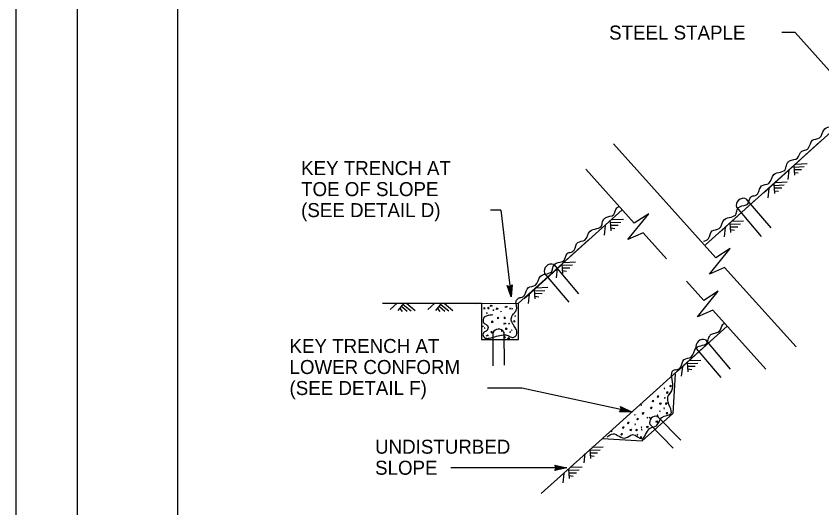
# Model space of a CAD drawing. Extents: x -894 to 866, y -476 to 714.
# Drawn here: x -894 to -491.3, y -225.3 to 20.3 of the extents above; entities that cross this region are included whole.
import ezdxf

# ---------------------------------------------------------------- set-up
doc = ezdxf.new("R2010")
doc.units = 0
for name, color, linetype in [('10 Sheet Format', 7, 'Continuous'), ('56 Stage 3 Anno', 7, 'Continuous'), ('57 Undefined', 7, 'Continuous'), ('58 Soundwalls', 7, 'Continuous'), ('60 Nongeo Data', 7, 'Continuous')]:
    doc.layers.add(name, color=color, linetype=linetype)

msp = doc.modelspace()

# ---------------------------------------------------------------- linework, layer by layer
at = {"layer": '10 Sheet Format'}
for p, q in [((-863.46, 668.96), (-863.46, -431.04)), ((-813.45, 643.96), (-813.45, -406.04))]:
    msp.add_line(p, q, dxfattribs=at)
for points in [[(-894.04, 713.56), (865.96, 713.56), (865.96, -476.44), (-894.04, -476.44)], [(-863.46, -431.04), (836.55, -431.04), (836.55, 668.96), (-863.46, 668.96)]]:
    msp.add_lwpolyline(points, close=True, dxfattribs=at)
at = {"layer": '56 Stage 3 Anno'}
for p, q in [((-504.67, 12.1), (-511.32, 12.1)), ((-504.67, 12.1), (-477.02, -18.67)), ((-651.81, -76.56), (-656.84, -76.56)), ((-651.81, -76.56), (-646.66, -119.92)), ((-646.66, -119.92), (-648.63, -114.2)), ((-648.63, -114.2), (-648.63, -114.2)), ((-648.63, -114.2), (-647.24, -114.83)), ((-646.82, -118.56), (-648.25, -114.39)), ((-646.97, -117.22), (-647.89, -114.52)), ((-647.12, -115.87), (-647.51, -114.71)), ((-647.24, -114.83), (-646.02, -113.9)), ((-646.99, -114.63), (-647.12, -115.87)), ((-646.67, -114.42), (-646.97, -117.22)), ((-646.34, -114.15), (-646.81, -118.57)), ((-646.02, -113.9), (-646.66, -119.92)), ((-646.02, -113.9), (-646.02, -113.9)), ((-646.66, -119.92), (-646.66, -119.92)), ((-641.2, -165.4), (-658.41, -165.4)), ((-586.36, -177.21), (-641.2, -165.4)), ((-591.85, -174.68), (-591.85, -174.68)), ((-586.36, -177.21), (-586.36, -177.21)), ((-592.4, -177.24), (-592.4, -177.24)), ((-584.82, -178.57), (-584.94, -178.83)), ((-584.94, -178.76), (-584.6, -178.85)), ((-584.82, -178.54), (-584.83, -178.6)), ((-584.6, -178.85), (-584.82, -178.54)), ((-618.8, -205.21), (-676.78, -205.21)), ((-624.71, -203.9), (-624.71, -203.9)), ((-618.8, -205.21), (-618.8, -205.21)), ((-624.71, -206.52), (-624.71, -206.52))]:
    msp.add_line(p, q, dxfattribs=at)
for points in [[(-591.85, -174.68), (-586.36, -177.21), (-592.4, -177.24), (-592.13, -176.95), (-587.69, -176.92), (-591.72, -175.06), (-591.59, -175.45), (-589.01, -176.63), (-591.85, -176.65), (-591.57, -176.35), (-590.34, -176.35), (-591.46, -175.83), (-591.36, -176.13), (-592.4, -177.24), (-591.36, -176.13)], [(-624.71, -203.9), (-618.8, -205.21), (-624.71, -206.52), (-624.5, -206.17), (-620.17, -205.22), (-624.5, -204.25), (-624.29, -204.59), (-621.52, -205.21), (-624.29, -205.83), (-624.08, -205.48), (-622.88, -205.21), (-624.08, -204.94), (-623.92, -205.21), (-624.71, -206.52), (-623.92, -205.21)]]:
    msp.add_lwpolyline(points, close=True, dxfattribs=at)
at = {"layer": '58 Soundwalls'}
for p, q in [((-505.34, -54.44), (-505.01, -59.1)), ((-505.18, -55.04), (-500.07, -54.79)), ((-505.03, -56.27), (-501.39, -56.28)), ((-504.33, -53.55), (-498.62, -53.27)), ((-507.81, -56.65), (-508.31, -61.31)), ((-505.03, -57.7), (-503.06, -58)), ((-515.32, -63.59), (-514.99, -68.25)), ((-515.16, -64.19), (-510.05, -63.95)), ((-514.31, -62.7), (-508.59, -62.42)), ((-517.79, -65.8), (-518.28, -70.46)), ((-515.01, -65.43), (-511.36, -65.43)), ((-515.01, -66.85), (-513.03, -67.15)), ((-599.54, -84.38), (-600.04, -89.04)), ((-597.07, -82.17), (-596.74, -86.83)), ((-596.91, -82.77), (-591.8, -82.52)), ((-596.77, -84), (-593.12, -84.01)), ((-596.06, -81.28), (-590.35, -81)), ((-537.21, -83), (-536.88, -87.66)), ((-537.05, -83.6), (-531.94, -83.36)), ((-536.2, -82.11), (-530.49, -81.84)), ((-596.77, -85.43), (-594.79, -85.73)), ((-539.68, -85.21), (-540.18, -89.87)), ((-536.91, -86.26), (-534.93, -86.56)), ((-536.9, -84.84), (-533.26, -84.84)), ((-621.18, -103.52), (-620.85, -108.18)), ((-621.02, -104.12), (-615.91, -103.88)), ((-620.18, -102.63), (-614.46, -102.36)), ((-623.65, -105.74), (-624.15, -110.39)), ((-620.88, -105.36), (-617.23, -105.36)), ((-620.88, -106.78), (-618.9, -107.08)), ((-635.04, -116.28), (-634.71, -120.93)), ((-634.88, -116.88), (-629.77, -116.63)), ((-634.03, -115.39), (-628.32, -115.11)), ((-637.51, -118.49), (-638.01, -123.14)), ((-634.73, -118.11), (-631.09, -118.12)), ((-703.6, -123.02), (-707.12, -126.11)), ((-700.29, -123.06), (-703.19, -126.72)), ((-701.3, -124.62), (-698.62, -127.09)), ((-700.58, -123.61), (-696.64, -126.89)), ((-698.94, -123.09), (-694.55, -126.75)), ((-684.76, -123.02), (-688.27, -126.11)), ((-681.44, -123.06), (-684.35, -126.72)), ((-682.46, -124.62), (-679.78, -127.09)), ((-681.73, -123.61), (-677.8, -126.89)), ((-680.1, -123.09), (-675.7, -126.75)), ((-657, -124.66), (-656.62, -124.05)), ((-656, -124.33), (-657, -124.66)), ((-656.71, -123.95), (-656, -124.33)), ((-649.56, -125.23), (-649.18, -124.61)), ((-649.28, -124.52), (-648.56, -124.9)), ((-702.27, -125.67), (-701.01, -127.23)), ((-683.42, -125.67), (-682.17, -127.23)), ((-659.93, -125.32), (-660.41, -125.46)), ((-660.31, -125.37), (-660.31, -125.84)), ((-660.31, -125.84), (-659.55, -125.75)), ((-659.55, -125.75), (-659.93, -125.32)), ((-658.51, -127.83), (-658.94, -127.83)), ((-658.89, -127.78), (-658.75, -128.21)), ((-658.75, -128.21), (-658.51, -127.83)), ((-657.94, -125.18), (-658.42, -125.32)), ((-658.32, -125.23), (-658.32, -125.7)), ((-658.32, -125.7), (-657.56, -125.61)), ((-657.56, -125.61), (-657.94, -125.18)), ((-655.76, -126.27), (-655.53, -126.6)), ((-655.76, -126.27), (-655.24, -126.41)), ((-655.53, -126.6), (-655.2, -126.55)), ((-655.2, -126.55), (-655.24, -126.41)), ((-654.15, -126.13), (-653.78, -125.51)), ((-653.16, -125.8), (-654.15, -126.13)), ((-653.87, -125.42), (-653.16, -125.8)), ((-651.57, -127), (-651.83, -127.12)), ((-651.79, -127.07), (-651.6, -127.36)), ((-651.6, -127.36), (-651.55, -126.98)), ((-651.55, -126.98), (-651.6, -127.03)), ((-648.56, -124.9), (-649.56, -125.23)), ((-647.12, -125.58), (-647.38, -125.7)), ((-647.33, -125.65), (-647.14, -125.94)), ((-647.14, -125.94), (-647.1, -125.56)), ((-647.1, -125.56), (-647.14, -125.61)), ((-646.03, -125.58), (-646.29, -125.7)), ((-646.24, -125.65), (-646.05, -125.94)), ((-646.05, -125.94), (-646.01, -125.56)), ((-646.01, -125.56), (-646.05, -125.61)), ((-655.95, -132.08), (-656.43, -132.23)), ((-656.33, -132.13), (-656.33, -132.6)), ((-656.33, -132.6), (-655.58, -132.51)), ((-655.58, -132.51), (-655.95, -132.08)), ((-653.11, -130.15), (-653.59, -130.29)), ((-653.49, -130.19), (-653.49, -130.67)), ((-653.49, -130.67), (-652.73, -130.57)), ((-652.73, -130.57), (-653.11, -130.15)), ((-650.29, -133.51), (-649.91, -132.89)), ((-649.75, -130.1), (-650.22, -130.24)), ((-650.13, -130.15), (-650.13, -130.62)), ((-650.13, -130.62), (-649.37, -130.52)), ((-649.97, -132.85), (-649.26, -133.23)), ((-649.37, -130.52), (-649.75, -130.1)), ((-644.92, -131.8), (-645.39, -131.94)), ((-645.3, -131.85), (-645.3, -132.32)), ((-645.3, -132.32), (-644.54, -132.23)), ((-644.54, -132.23), (-644.92, -131.8)), ((-644.51, -129.36), (-644.78, -129.48)), ((-644.73, -129.44), (-644.54, -129.72)), ((-644.54, -129.72), (-644.49, -129.34)), ((-644.49, -129.34), (-644.54, -129.39)), ((-660.62, -134.52), (-660.88, -134.64)), ((-660.83, -134.59), (-660.64, -134.87)), ((-660.64, -134.87), (-660.6, -134.49)), ((-660.6, -134.49), (-660.64, -134.54)), ((-659.77, -135.32), (-660.03, -135.44)), ((-659.98, -135.39), (-659.79, -135.68)), ((-659.79, -135.68), (-659.74, -135.3)), ((-659.74, -135.3), (-659.79, -135.35)), ((-651.29, -136.69), (-651.55, -136.81)), ((-651.5, -136.76), (-651.31, -137.05)), ((-651.31, -137.05), (-651.26, -136.67)), ((-651.26, -136.67), (-651.31, -136.72)), ((-649.31, -133.18), (-650.31, -133.51)), ((-648.99, -135.54), (-649.46, -135.68)), ((-649.37, -135.58), (-649.37, -136.06)), ((-649.37, -136.06), (-648.61, -135.96)), ((-648.61, -135.96), (-648.99, -135.54)), ((-647.55, -133.1), (-647.81, -133.22)), ((-647.76, -133.17), (-647.57, -133.45)), ((-647.57, -133.45), (-647.52, -133.08)), ((-647.52, -133.08), (-647.57, -133.12)), ((-646.22, -136.31), (-646.48, -136.43)), ((-646.43, -136.39), (-646.24, -136.67)), ((-646.24, -136.67), (-646.2, -136.29)), ((-646.2, -136.29), (-646.24, -136.34)), ((-659.03, -139.55), (-658.65, -138.94)), ((-658.04, -139.22), (-659.03, -139.55)), ((-658.75, -138.84), (-658.04, -139.22)), ((-656.24, -136.95), (-656.81, -137.47)), ((-656.81, -137.47), (-656.29, -137.8)), ((-656.05, -137.33), (-656.29, -137.09)), ((-656.29, -137.8), (-656.05, -137.33)), ((-649.84, -139.74), (-650.32, -139.88)), ((-650.22, -139.79), (-650.22, -140.26)), ((-650.22, -140.26), (-649.46, -140.17)), ((-649.46, -140.17), (-649.84, -139.74)), ((-648.38, -140.92), (-648, -140.31)), ((-647.38, -140.59), (-648.38, -140.92)), ((-648.09, -140.21), (-647.38, -140.59)), ((-646.98, -137.26), (-647.24, -137.38)), ((-647.19, -137.33), (-647, -137.61)), ((-647, -137.61), (-646.95, -137.24)), ((-646.95, -137.24), (-647, -137.28)), ((-558.55, -152.61), (-558.22, -157.26)), ((-558.39, -153.21), (-553.28, -152.96)), ((-557.54, -151.71), (-551.83, -151.44)), ((-561.02, -154.82), (-561.52, -159.47)), ((-558.25, -155.86), (-556.27, -156.16)), ((-558.24, -154.44), (-554.6, -154.45)), ((-567.05, -164.17), (-567.3, -164.59)), ((-567.3, -164.45), (-566.98, -164.81)), ((-566.48, -164.23), (-567.05, -164.17)), ((-566.98, -164.81), (-566.48, -164.23)), ((-570.02, -165.39), (-570.13, -165.65)), ((-570.13, -165.59), (-569.8, -165.67)), ((-569.8, -165.67), (-570.02, -165.36)), ((-570.02, -165.36), (-570.02, -165.43)), ((-568.69, -167.47), (-568.94, -167.89)), ((-568.94, -167.76), (-568.62, -168.11)), ((-568.12, -167.53), (-568.69, -167.47)), ((-568.62, -168.11), (-568.12, -167.53)), ((-575.88, -171.73), (-576.14, -172.15)), ((-576.13, -172.01), (-575.82, -172.37)), ((-575.32, -171.79), (-575.88, -171.73)), ((-575.82, -172.37), (-575.32, -171.79)), ((-573.42, -169.44), (-573.67, -169.86)), ((-573.67, -169.73), (-573.35, -170.08)), ((-572.85, -169.5), (-573.42, -169.44)), ((-573.35, -170.08), (-572.85, -169.5)), ((-572.36, -172.94), (-571.58, -172.75)), ((-572.1, -173.66), (-572.23, -172.95)), ((-571.58, -172.75), (-572.1, -173.66)), ((-569.77, -170.2), (-569.89, -170.46)), ((-569.88, -170.39), (-569.55, -170.48)), ((-569.55, -170.48), (-569.77, -170.16)), ((-569.77, -170.16), (-569.77, -170.23)), ((-569.22, -172.97), (-569.47, -173.4)), ((-568.65, -173.03), (-569.22, -172.97)), ((-569.15, -173.61), (-568.65, -173.03)), ((-581.45, -173.62), (-581.76, -173.9)), ((-581.76, -173.84), (-581.37, -174.06)), ((-581.37, -174.06), (-581.45, -173.62)), ((-576.7, -175.07), (-576.96, -175.49)), ((-576.95, -175.36), (-576.63, -175.71)), ((-576.13, -175.13), (-576.7, -175.07)), ((-576.63, -175.71), (-576.13, -175.13)), ((-572.33, -176.77), (-572.45, -177.03)), ((-572.44, -176.96), (-572.11, -177.05)), ((-572.33, -176.73), (-572.34, -176.8)), ((-572.11, -177.05), (-572.33, -176.73)), ((-570.15, -175.37), (-570.26, -175.63)), ((-570.26, -175.57), (-569.93, -175.65)), ((-569.93, -175.65), (-570.15, -175.34)), ((-570.15, -175.34), (-570.15, -175.4)), ((-569.47, -173.26), (-569.15, -173.61)), ((-583.49, -180.65), (-583.75, -181.07)), ((-583.74, -180.94), (-583.43, -181.29)), ((-582.93, -180.71), (-583.49, -180.65)), ((-583.43, -181.29), (-582.93, -180.71)), ((-581.07, -177.82), (-580.29, -177.63)), ((-580.81, -178.54), (-580.94, -177.83)), ((-580.29, -177.63), (-580.81, -178.54)), ((-578.54, -180), (-578.65, -180.26)), ((-578.65, -180.19), (-578.32, -180.28)), ((-578.32, -180.28), (-578.54, -179.96)), ((-578.54, -179.96), (-578.54, -180.03)), ((-577.37, -180.02), (-577.48, -180.29)), ((-577.48, -180.22), (-577.15, -180.3)), ((-577.36, -179.99), (-577.37, -180.06)), ((-577.15, -180.3), (-577.36, -179.99)), ((-573.65, -178.88), (-573.73, -179.64)), ((-573.73, -179.64), (-573.12, -179.54)), ((-573.26, -179.03), (-573.59, -179.01)), ((-573.12, -179.54), (-573.26, -179.03)), ((-568.91, -177.77), (-569.16, -178.2)), ((-569.16, -178.06), (-568.84, -178.42)), ((-568.34, -177.84), (-568.91, -177.77)), ((-568.84, -178.42), (-568.34, -177.84)), ((-590.69, -184.9), (-590.95, -185.33)), ((-590.94, -185.19), (-590.63, -185.54)), ((-590.13, -184.97), (-590.69, -184.9)), ((-590.63, -185.54), (-590.13, -184.97)), ((-588.22, -182.62), (-588.48, -183.04)), ((-588.47, -182.91), (-588.16, -183.26)), ((-587.66, -182.68), (-588.22, -182.62)), ((-588.16, -183.26), (-587.66, -182.68)), ((-584.58, -183.37), (-584.69, -183.64)), ((-584.69, -183.57), (-584.36, -183.65)), ((-584.36, -183.65), (-584.58, -183.34)), ((-584.58, -183.34), (-584.58, -183.41)), ((-581.44, -184.88), (-581.56, -185.14)), ((-581.55, -185.07), (-581.22, -185.16)), ((-581.22, -185.16), (-581.44, -184.84)), ((-581.44, -184.84), (-581.44, -184.91)), ((-578.9, -184.61), (-578.12, -184.42)), ((-578.64, -185.33), (-578.77, -184.62)), ((-578.12, -184.42), (-578.64, -185.33)), ((-574.25, -181.96), (-573.47, -181.77)), ((-573.99, -182.68), (-574.12, -181.97)), ((-573.47, -181.77), (-573.99, -182.68)), ((-596.26, -186.79), (-596.57, -187.08)), ((-596.57, -187.01), (-596.18, -187.23)), ((-596.18, -187.23), (-596.26, -186.79)), ((-591.51, -188.24), (-591.76, -188.67)), ((-591.76, -188.53), (-591.44, -188.89)), ((-590.94, -188.31), (-591.51, -188.24)), ((-591.44, -188.89), (-590.94, -188.31)), ((-587.17, -186.12), (-586.39, -185.93)), ((-586.91, -186.84), (-587.04, -186.13)), ((-586.39, -185.93), (-586.91, -186.84)), ((-584.02, -186.15), (-584.28, -186.57)), ((-584.27, -186.44), (-583.96, -186.79)), ((-583.46, -186.21), (-584.02, -186.15)), ((-583.96, -186.79), (-583.46, -186.21)), ((-583.52, -188.55), (-583.63, -188.81)), ((-583.63, -188.74), (-583.3, -188.83)), ((-583.3, -188.83), (-583.52, -188.51)), ((-583.52, -188.51), (-583.52, -188.58)), ((-581.37, -186.08), (-581.49, -186.35)), ((-581.48, -186.28), (-581.15, -186.36)), ((-581.15, -186.36), (-581.37, -186.05)), ((-581.37, -186.05), (-581.37, -186.12)), ((-581.84, -189.85), (-582.1, -190.27)), ((-582.09, -190.14), (-581.77, -190.49)), ((-581.27, -189.91), (-581.84, -189.85)), ((-581.77, -190.49), (-581.27, -189.91)), ((-607.33, -195.87), (-606.99, -200.52)), ((-607.17, -196.46), (-602.06, -196.22)), ((-606.32, -194.97), (-600.6, -194.7)), ((-609.79, -198.08), (-610.29, -202.73)), ((-607.02, -197.7), (-603.37, -197.71)), ((-607.02, -199.12), (-605.04, -199.42)), ((-616.85, -204.96), (-611.13, -204.68)), ((-620.33, -208.06), (-620.82, -212.71)), ((-617.86, -205.85), (-617.53, -210.5)), ((-617.7, -206.45), (-612.59, -206.2)), ((-617.55, -207.68), (-613.9, -207.69)), ((-617.55, -209.1), (-615.57, -209.4))]:
    msp.add_line(p, q, dxfattribs=at)
at = {"layer": '60 Nongeo Data'}
for p, q in [((-348.67, 86.51), (-549.44, -93.93)), ((-544.26, -100.38), (-595.47, -43.49)), ((-510.39, -59.01), (-492.23, -42.53)), ((-520.37, -68.16), (-502.21, -51.68)), ((-585.03, -83.04), (-609.26, -56.12)), ((-542.26, -87.57), (-524.1, -71.09)), ((-529.24, -70.85), (-516.86, -85.42)), ((-591.02, -76.41), (-642.84, -122.98)), ((-521.47, -89.68), (-533.85, -75.11)), ((-588.22, -91.2), (-577.84, -78.33)), ((-577.84, -78.33), (-585.03, -83.04)), ((-580.65, -87.91), (-588.22, -91.2)), ((-568.98, -100.86), (-580.65, -87.91)), ((-626.24, -108.09), (-608.07, -91.61)), ((-547.46, -108.54), (-537.07, -95.67)), ((-537.07, -95.67), (-544.26, -100.38)), ((-640.09, -120.85), (-621.93, -104.37)), ((-625.33, -103.75), (-612.95, -118.33)), ((-617.57, -122.59), (-629.94, -108.02)), ((-539.88, -105.24), (-547.46, -108.54)), ((-504.2, -144.89), (-539.88, -105.24)), ((-550.22, -121.69), (-558.92, -112.03)), ((-634.74, -119.54), (-632.76, -119.84)), ((-553.41, -129.85), (-543.03, -116.99)), ((-543.03, -116.99), (-550.22, -121.69)), ((-661.35, -123.11), (-710.87, -123.11)), ((-707.1, -123.01), (-682.58, -123.15)), ((-688.25, -123.01), (-663.73, -123.15)), ((-661.26, -123.17), (-642.86, -123.04)), ((-545.84, -126.56), (-553.41, -129.85)), ((-519.35, -155.98), (-545.84, -126.56)), ((-538.53, -134.58), (-600.7, -190.46)), ((-655.5, -154.31), (-655.62, -137.75)), ((-650.19, -137.47), (-650.06, -154.04)), ((-563.6, -157.17), (-545.44, -140.69)), ((-549.4, -141.37), (-537.03, -155.94)), ((-541.64, -160.21), (-554.01, -145.64)), ((-564.65, -158.31), (-565.82, -178.11)), ((-565.82, -178.11), (-581.17, -191.75)), ((-573.47, -179.64), (-561.84, -191.44)), ((-565.55, -195.43), (-577.18, -183.62)), ((-600.98, -190.58), (-631.61, -218.12)), ((-600.98, -190.58), (-581.17, -191.75))]:
    msp.add_line(p, q, dxfattribs=at)
msp.add_lwpolyline([(-661.35, -123.11), (-661.44, -141.19), (-642.92, -141.18), (-642.84, -122.98)], dxfattribs=at)
for centre, radius, start, end in [((-530.48, -74.18), 3.55, 69.6145, 196.6154), ((-626.57, -107.08), 3.55, 69.6145, 196.6154), ((-652.86, -139), 3.08, 29.7139, 156.7148), ((-550.64, -144.7), 3.55, 69.6145, 196.6154), ((-574.32, -182.6), 3.08, 73.8385, 200.8394)]:
    msp.add_arc(centre, radius, start, end, dxfattribs=at)
for points in [[(-500.3, -46.72), (-499.13, -46.45), (-497.9, -45.47), (-496, -41.67), (-492.49, -40.51), (-489.85, -35.98), (-484.02, -33.15), (-483.9, -32.62)], [(-509.27, -55.37), (-508.54, -53.1), (-507.43, -51.98), (-503.43, -50.53), (-501.36, -47.15), (-500.3, -46.72)], [(-525.78, -69.46), (-524.5, -69.2), (-523.27, -68.23), (-521.37, -64.42), (-517.86, -63.26), (-515.22, -58.73), (-509.39, -55.91), (-509.27, -55.37)], [(-534.12, -78.21), (-533.39, -75.94), (-532.28, -74.83), (-528.28, -73.37), (-526.72, -70.03), (-525.45, -69.31)], [(-601.17, -83.66), (-600.44, -81.38), (-599.33, -80.27), (-595.33, -78.82), (-593.77, -75.47), (-592.5, -74.75)], [(-550.4, -91.98), (-549.24, -91.71), (-548.01, -90.73), (-546.1, -86.93), (-542.6, -85.76), (-539.95, -81.23), (-534.13, -78.41), (-534.01, -77.88)], [(-617.67, -97.74), (-616.4, -97.49), (-615.16, -96.51), (-613.26, -92.71), (-609.76, -91.54), (-607.11, -87.01), (-601.29, -84.19), (-601.17, -83.66)], [(-626.01, -106.5), (-625.29, -104.23), (-624.17, -103.11), (-620.17, -101.66), (-618.62, -98.31), (-617.34, -97.6)], [(-642.3, -120.27), (-641.13, -120), (-639.9, -119.02), (-637.99, -115.21), (-634.49, -114.05), (-631.85, -109.52), (-626.02, -106.7), (-625.9, -106.16)], [(-643.82, -125.09), (-643.9, -124.51), (-644.03, -123.68), (-644.14, -123.14), (-644.16, -122.48), (-644.06, -121.9), (-643.75, -121.3), (-643.49, -120.98), (-643.14, -120.67), (-642.65, -120.4), (-642.3, -120.27)], [(-655.79, -128.91), (-657.21, -129.05), (-660.43, -130.56), (-660.33, -132.78), (-659.1, -133.73), (-658.44, -134.25), (-658.34, -136.14), (-659.05, -137.04), (-660.48, -137.89), (-660.67, -138.74), (-660.38, -139.69), (-659.34, -140.44), (-657.4, -140.49), (-653.89, -139.54), (-650.53, -138.84), (-648.78, -138.98), (-647.64, -139.5), (-646.45, -140.02), (-644.84, -139.88), (-643.99, -138.84), (-643.71, -137.56), (-643.99, -136.38), (-645.03, -134.58), (-645.89, -133.11), (-646.36, -132.03), (-646.55, -130.89), (-645.74, -128.77), (-645.13, -128.06), (-644.8, -127.68)], [(-644.86, -127.76), (-644.29, -127.03), (-644, -126.4), (-643.82, -125.7), (-643.82, -125.09)], [(-548.25, -141.89), (-547.52, -139.62), (-546.4, -138.51), (-542.41, -137.05), (-540.85, -133.71), (-539.91, -133.14)], [(-564.43, -156.27), (-563.16, -155.99), (-561.95, -154.99), (-560.13, -151.14), (-556.65, -149.91), (-554.1, -145.32), (-548.34, -142.38), (-548.23, -141.84)], [(-564.42, -156.27), (-565.6, -156.68), (-565.86, -164.53), (-567.69, -168.75)], [(-598.61, -189.87), (-595.61, -188.24), (-592.6, -189.49), (-589.36, -190.29), (-585.91, -188.65), (-581.16, -190.71), (-577.37, -185.61), (-573.92, -184.2), (-571.28, -180.15), (-566.78, -178.27), (-568.35, -170.33), (-567.31, -168.12)]]:
    msp.add_spline(points, degree=3, dxfattribs=at)

# ---------------------------------------------------------------- texts
at = {"layer": '57 Undefined'}
for s, p in [('STEEL STAPLE', (-597.63, 8.6)), ('KEY TRENCH AT', (-751.59, -59.06)), ('TOE OF SLOPE', (-751.59, -69.56)), ('(SEE DETAIL D)', (-751.59, -80.06)), ('KEY TRENCH AT', (-757.38, -147.9)), ('LOWER CONFORM', (-757.38, -158.4)), ('(SEE DETAIL F)', (-757.38, -168.9)), ('UNDISTURBED ', (-714.61, -198.21)), ('SLOPE', (-714.61, -208.71))]:
    msp.add_text(s, height=7, dxfattribs=at).set_placement(p)

doc.saveas('drawing.dxf')
